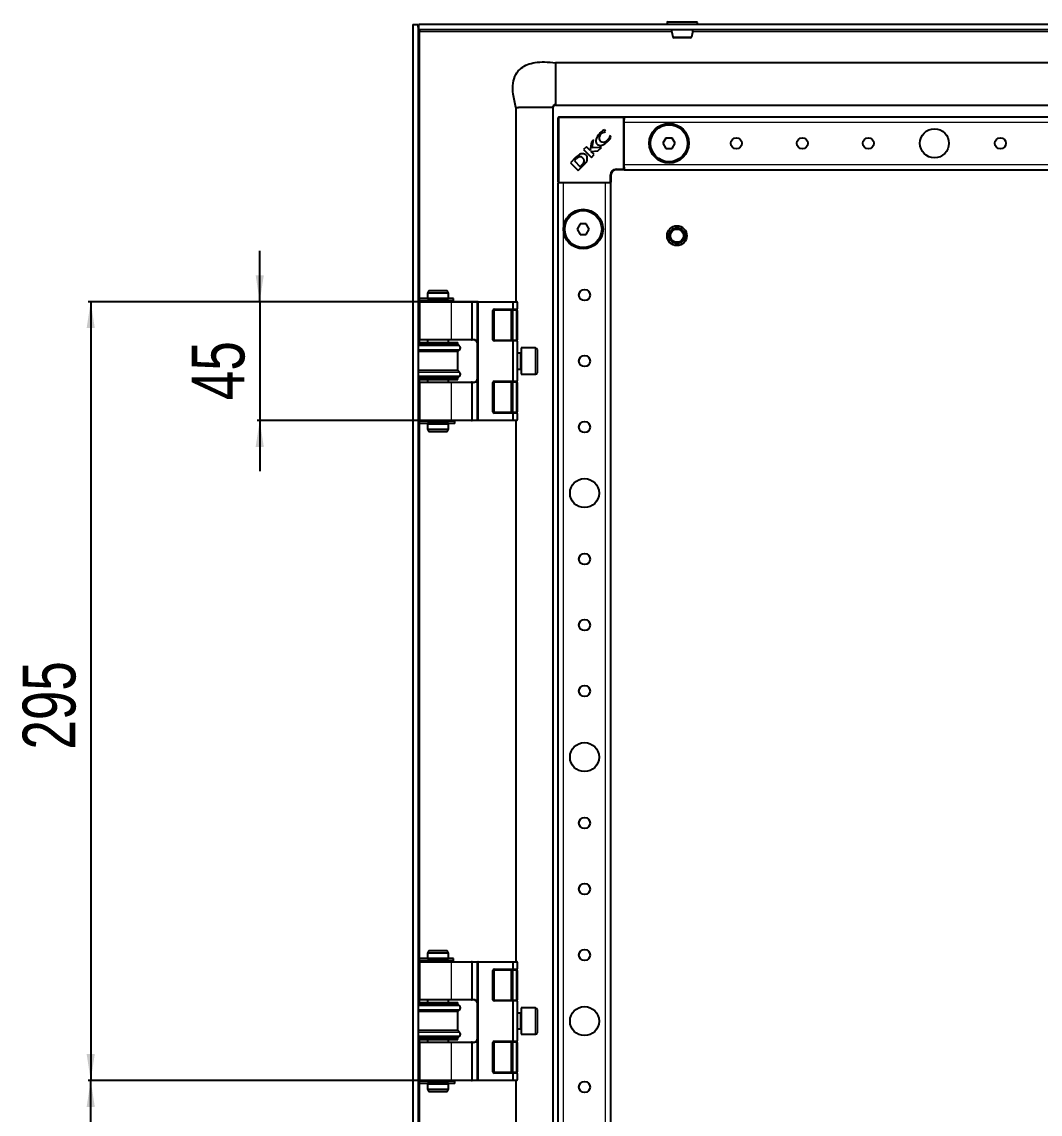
# Model space of a CAD drawing. Header units: millimetres. Extents: x -902 to 2905, y -1229 to 1219.
# Drawn here: x -902.2 to -516.6, y 41.6 to 455.4 of the extents above; entities that cross this region are included whole.
import ezdxf

# ---------------------------------------------------------------- set-up
doc = ezdxf.new("R2010")
doc.units = ezdxf.units.MM
doc.layers.add('FORMAT', color=7, linetype='Continuous')
doc.styles.add('SLDTEXTSTYLE0', font='TXT', dxfattribs={"width": 0.75})
doc.dimstyles.new('SLDDIMSTYLE0', dxfattribs={"dimtxt": 20, "dimasz": 10, "dimexe": 0, "dimexo": 0.0625, "dimgap": 5, "dimtad": 2, "dimdec": 1, "dimrnd": 1e-09, "dimzin": 12, "dimdsep": 46, "dimtxsty": 'SLDTEXTSTYLE0', "dimsah": 1, "dimcen": 0.09, "dimadec": 0, "dimazin": 3, "dimtfac": 1, "dimtofl": 0, "dimtmove": 0, "dimatfit": 3, "dimfxl": 0, "dimfrac": 2, "dimtolj": 1, "dimtzin": 12, "dimarcsym": 0})
doc.dimstyles.new('SLDDIMSTYLE1', dxfattribs={"dimtxt": 20, "dimasz": 10, "dimexe": 0, "dimexo": 0.0625, "dimgap": 5, "dimtad": 2, "dimdec": 1, "dimrnd": 1e-09, "dimzin": 12, "dimdsep": 46, "dimtxsty": 'SLDTEXTSTYLE0', "dimsah": 1, "dimcen": 0.09, "dimadec": 0, "dimazin": 3, "dimtfac": 1, "dimtmove": 0, "dimatfit": 0, "dimfxl": 0, "dimfrac": 2, "dimtolj": 1, "dimtzin": 12, "dimarcsym": 0})

# ---------------------------------------------------------------- blocks, each defined once
blk = doc.blocks.new('_D_6')
at = {"layer": 'FORMAT'}
for p, q in [((-751.47, 349.38), (-877.16, 349.38)), ((-876.16, 349.38), (-876.16, 54.38)), ((-739.86, 54.38), (-877.16, 54.38))]:
    blk.add_line(p, q, dxfattribs=at)
for points in [[(-876.16, 349.38), (-877.7, 339.38), (-874.62, 339.38)], [(-876.16, 54.38), (-874.62, 64.38), (-877.7, 64.38)]]:
    blk.add_solid(points, dxfattribs=at)
at = {"layer": 'FORMAT', "insert": (-901.94, 179.72), "char_height": 20, "attachment_point": 1, "rotation": 90, "style": 'SLDTEXTSTYLE0'}
blk.add_mtext('295', dxfattribs=at)
blk = doc.blocks.new('_D_7')
at = {"layer": 'FORMAT'}
for p, q in [((-729.47, 54.38), (-877.16, 54.38)), ((-876.16, -300.62), (-876.16, 54.38)), ((-729.47, -300.62), (-877.16, -300.62))]:
    blk.add_line(p, q, dxfattribs=at)
for points in [[(-876.16, 54.38), (-877.7, 44.38), (-874.62, 44.38)], [(-876.16, -300.62), (-874.62, -290.62), (-877.7, -290.62)]]:
    blk.add_solid(points, dxfattribs=at)
at = {"layer": 'FORMAT', "insert": (-901.94, -145.28), "char_height": 20, "attachment_point": 1, "rotation": 90, "style": 'SLDTEXTSTYLE0'}
blk.add_mtext('355', dxfattribs=at)
blk = doc.blocks.new('_D_10')
at = {"layer": 'FORMAT'}
for p, q in [((-812.16, 349.38), (-812.16, 368.61)), ((-729.47, 349.38), (-813.16, 349.38)), ((-812.16, 349.38), (-812.16, 304.38)), ((-729.47, 304.38), (-813.16, 304.38)), ((-812.16, 304.38), (-812.16, 285.15))]:
    blk.add_line(p, q, dxfattribs=at)
for points in [[(-812.16, 349.38), (-810.62, 359.38), (-813.7, 359.38)], [(-812.16, 304.38), (-813.7, 294.38), (-810.62, 294.38)]]:
    blk.add_solid(points, dxfattribs=at)
at = {"layer": 'FORMAT', "insert": (-837.94, 312.1), "char_height": 20, "attachment_point": 1, "rotation": 90, "style": 'SLDTEXTSTYLE0'}
blk.add_mtext('45', dxfattribs=at)

msp = doc.modelspace()

# ---------------------------------------------------------------- linework, layer by layer
at = {"color": 7, "linetype": 'Continuous', "lineweight": 25}
for p, q in [((-657.66, 455.38), (-646.66, 455.38)), ((-754.16, 454.38), (-754.16, -700.62)), ((-754.16, 454.38), (-752.16, 454.38)), ((-752.16, 454.38), (-752.16, -700.62)), ((-161.46, 454.38), (-751.86, 454.38)), ((-751.86, 452.38), (-751.86, 454.38)), ((-161.46, 452.38), (-751.86, 452.38)), ((-751.56, 451.78), (-751.76, 452.38)), ((-657.91, 455.13), (-657.91, 454.38)), ((-646.41, 454.38), (-646.41, 455.13)), ((-700.16, 439.88), (-700.16, 424.21)), ((-167.16, 439.88), (-700.16, 439.88)), ((-715.16, 422.88), (-715.16, 349.38)), ((-711.88, 422.88), (-714.18, 422.88)), ((-711.73, 422.88), (-711.88, 422.88)), ((-704.59, 422.88), (-711.73, 422.88)), ((-704.53, 422.88), (-704.59, 422.88)), ((-702.14, 422.88), (-704.53, 422.88)), ((-701.27, 422.88), (-702.14, 422.88)), ((-701.16, 422.88), (-701.16, -669.12)), ((-700.16, 423.88), (-175.28, 423.88)), ((-699.16, 394.68), (-699.16, 419.08)), ((-698.86, 419.38), (-674.46, 419.38)), ((-674.16, 419.08), (-674.16, 419.38)), ((-674.16, 419.38), (-239.16, 419.38)), ((-674.16, 419.08), (-674.16, 418.44)), ((-674.16, 417.38), (-674.16, 418.44)), ((-681.22, 413.84), (-681.55, 414.52)), ((-681.36, 413.7), (-681.22, 413.84)), ((-674.16, 401.38), (-674.16, 417.38)), ((-686.58, 409.92), (-687.07, 406.65)), ((-685.79, 410.71), (-686.58, 409.92)), ((-686.26, 407.62), (-685.79, 410.71)), ((-679.41, 412.27), (-679.52, 412.16)), ((-679.16, 411.76), (-679.41, 412.27)), ((-658.31, 411.38), (-659.47, 409.38)), ((-656, 411.38), (-658.31, 411.38)), ((-654.85, 409.38), (-656, 411.38)), ((-688.46, 408.04), (-689.51, 406.99)), ((-689.51, 406.99), (-686.55, 404.03)), ((-687.07, 406.65), (-688.46, 408.04)), ((-686.73, 406.33), (-684.07, 406.51)), ((-685.49, 405.09), (-686.73, 406.33)), ((-682.79, 407.79), (-686.26, 407.62)), ((-684.07, 406.51), (-682.79, 407.79)), ((-659.47, 409.38), (-658.31, 407.38)), ((-658.31, 407.38), (-656, 407.38)), ((-656, 407.38), (-654.85, 409.38)), ((-692.52, 403.98), (-694.51, 401.99)), ((-694.51, 401.99), (-691.55, 399.03)), ((-692.27, 403.43), (-692.99, 402.69)), ((-692.99, 402.69), (-690.81, 400.51)), ((-686.55, 404.03), (-685.49, 405.09)), ((-674.16, 400.33), (-674.16, 401.38)), ((-691.55, 399.03), (-689.66, 400.92)), ((-690.81, 400.51), (-690.15, 401.19)), ((-689.66, 400.92), (-689.64, 400.94)), ((-679.16, 397.38), (-679.16, 394.68)), ((-674.46, 399.38), (-677.16, 399.38)), ((-674.16, 400.33), (-674.16, 399.68)), ((-674.16, 399.38), (-674.16, 399.68)), ((-674.16, 399.38), (-239.16, 399.38)), ((-699.16, -640.62), (-699.16, 394.38)), ((-698.86, 394.38), (-699.16, 394.38)), ((-698.21, 394.38), (-698.86, 394.38)), ((-697.16, 394.38), (-698.21, 394.38)), ((-681.16, 394.38), (-697.16, 394.38)), ((-680.1, 394.38), (-681.16, 394.38)), ((-679.46, 394.38), (-680.1, 394.38)), ((-679.16, 394.38), (-679.46, 394.38)), ((-679.16, -640.62), (-679.16, 394.38)), ((-690.81, 378.88), (-691.97, 376.88)), ((-691.97, 376.88), (-690.81, 374.88)), ((-688.5, 378.88), (-690.81, 378.88)), ((-687.35, 376.88), (-688.5, 378.88)), ((-688.5, 374.88), (-687.35, 376.88)), ((-690.81, 374.88), (-688.5, 374.88)), ((-748.08, 353.63), (-748.66, 352.63)), ((-748.66, 352.63), (-748.66, 350.63)), ((-745.19, 352.63), (-748.66, 352.63)), ((-748.08, 353.63), (-745.11, 353.63)), ((-740.66, 352.63), (-745.19, 352.63)), ((-745.11, 353.63), (-741.24, 353.63)), ((-740.66, 352.63), (-741.24, 353.63)), ((-740.66, 350.63), (-740.66, 352.63)), ((-751.81, 350.58), (-751.81, 349.68)), ((-738.82, 350.58), (-751.81, 350.58)), ((-738.82, 349.68), (-751.81, 349.68)), ((-751.66, 349.18), (-751.66, 335.08)), ((-751.46, 349.38), (-739.85, 349.38)), ((-748.66, 350.63), (-745.19, 350.63)), ((-748.66, 349.63), (-748.66, 349.38)), ((-748.66, 349.63), (-745.19, 349.63)), ((-748.16, 350.63), (-748.16, 350.58)), ((-748.16, 349.68), (-748.16, 349.63)), ((-745.19, 350.63), (-740.66, 350.63)), ((-745.19, 349.63), (-740.66, 349.63)), ((-741.16, 350.58), (-741.16, 350.63)), ((-741.16, 349.63), (-741.16, 349.68)), ((-740.66, 349.38), (-740.66, 349.63)), ((-739.85, 349.38), (-731.96, 349.38)), ((-738.74, 350.58), (-738.82, 350.58)), ((-738.74, 349.68), (-738.82, 349.68)), ((-738.74, 349.68), (-738.74, 350.58)), ((-738.72, 350.58), (-738.74, 350.58)), ((-738.72, 349.68), (-738.74, 349.68)), ((-738.72, 349.68), (-738.72, 350.58)), ((-731.68, 349.38), (-731.96, 349.38)), ((-731.68, 349.38), (-729.46, 349.38)), ((-729.66, 304.58), (-729.66, 349.18)), ((-729.46, 349.38), (-716.24, 349.38)), ((-716.24, 349.38), (-714.86, 349.38)), ((-716.16, 346.68), (-716.16, 349.18)), ((-714.66, 349.18), (-714.66, 346.68)), ((-723.66, 346.08), (-723.66, 334.98)), ((-716.28, 346.38), (-723.36, 346.38)), ((-716.66, 346.08), (-716.66, 334.98)), ((-714.96, 346.38), (-716.28, 346.38)), ((-714.66, 346.08), (-714.66, 346.68)), ((-714.66, 346.08), (-714.66, 334.98)), ((-752.16, 333.88), (-737.16, 333.88)), ((-737.16, 333.28), (-752.16, 333.28)), ((-739.85, 334.88), (-751.46, 334.88)), ((-748.66, 334.88), (-748.66, 333.88)), ((-740.66, 333.88), (-740.66, 334.88)), ((-731.96, 334.88), (-739.85, 334.88)), ((-737.16, 333.28), (-737.16, 333.88)), ((-736.46, 332.6), (-737.16, 333.28)), ((-737.16, 330.48), (-736.46, 331.17)), ((-731.96, 334.88), (-731.68, 334.88)), ((-731.16, 334.88), (-731.68, 334.88)), ((-723.36, 334.68), (-716.28, 334.68)), ((-716.28, 334.68), (-714.96, 334.68)), ((-716.16, 319.38), (-716.16, 334.38)), ((-714.66, 334.38), (-714.66, 334.98)), ((-714.66, 334.38), (-714.66, 319.38)), ((-707.76, 331.88), (-713.16, 331.88)), ((-713.16, 331.88), (-713.16, 321.88)), ((-707.16, 331.28), (-707.16, 322.48)), ((-737.16, 330.48), (-752.16, 330.48)), ((-737.16, 323.28), (-737.16, 330.48)), ((-713.41, 329.88), (-714.66, 329.88)), ((-737.16, 323.28), (-752.16, 323.28)), ((-736.46, 322.6), (-737.16, 323.28)), ((-714.66, 323.88), (-713.41, 323.88)), ((-737.16, 320.48), (-752.16, 320.48)), ((-752.16, 319.88), (-737.16, 319.88)), ((-751.66, 318.68), (-751.66, 304.58)), ((-751.46, 318.88), (-739.85, 318.88)), ((-748.66, 319.88), (-748.66, 318.88)), ((-740.66, 318.88), (-740.66, 319.88)), ((-739.85, 318.88), (-731.96, 318.88)), ((-737.16, 320.48), (-736.46, 321.17)), ((-737.16, 319.88), (-737.16, 320.48)), ((-731.68, 318.88), (-731.96, 318.88)), ((-731.68, 318.88), (-731.16, 318.88)), ((-723.66, 318.78), (-723.66, 307.68)), ((-716.28, 319.08), (-723.36, 319.08)), ((-716.66, 318.78), (-716.66, 307.68)), ((-714.96, 319.08), (-716.28, 319.08)), ((-714.66, 318.78), (-714.66, 319.38)), ((-714.66, 318.78), (-714.66, 307.68)), ((-713.16, 321.88), (-707.76, 321.88)), ((-723.36, 307.38), (-716.28, 307.38)), ((-716.28, 307.38), (-714.96, 307.38)), ((-716.16, 304.58), (-716.16, 307.08)), ((-714.66, 307.08), (-714.66, 307.68)), ((-714.66, 307.08), (-714.66, 304.58)), ((-751.81, 304.08), (-751.81, 303.18)), ((-738.34, 304.08), (-751.81, 304.08)), ((-738.34, 303.18), (-751.81, 303.18)), ((-739.85, 304.38), (-751.46, 304.38)), ((-748.66, 304.38), (-748.66, 304.13)), ((-748.66, 304.13), (-745.19, 304.13)), ((-748.66, 303.13), (-748.66, 301.13)), ((-748.66, 303.13), (-745.19, 303.13)), ((-748.16, 304.13), (-748.16, 304.08)), ((-748.16, 303.18), (-748.16, 303.13)), ((-745.19, 304.13), (-740.66, 304.13)), ((-745.19, 303.13), (-740.66, 303.13)), ((-741.16, 304.08), (-741.16, 304.13)), ((-741.16, 303.13), (-741.16, 303.18)), ((-740.66, 304.13), (-740.66, 304.38)), ((-740.66, 301.13), (-740.66, 303.13)), ((-731.96, 304.38), (-739.85, 304.38)), ((-738.29, 304.08), (-738.34, 304.08)), ((-738.29, 303.18), (-738.34, 303.18)), ((-738.29, 303.18), (-738.29, 304.08)), ((-731.96, 304.38), (-731.68, 304.38)), ((-729.46, 304.38), (-731.68, 304.38)), ((-716.24, 304.38), (-729.46, 304.38)), ((-714.86, 304.38), (-716.24, 304.38)), ((-715.16, 304.38), (-715.16, 99.38)), ((-748.66, 301.13), (-748.08, 300.13)), ((-748.66, 301.13), (-740.66, 301.13)), ((-741.24, 300.13), (-748.08, 300.13)), ((-741.24, 300.13), (-740.66, 301.13)), ((-748.08, 103.63), (-748.66, 102.63)), ((-748.08, 103.63), (-745.11, 103.63)), ((-745.11, 103.63), (-741.24, 103.63)), ((-740.66, 102.63), (-741.24, 103.63)), ((-751.81, 100.58), (-751.81, 99.68)), ((-738.82, 100.58), (-751.81, 100.58)), ((-738.82, 99.68), (-751.81, 99.68)), ((-751.46, 99.38), (-739.85, 99.38)), ((-748.66, 102.63), (-748.66, 100.63)), ((-745.19, 102.63), (-748.66, 102.63)), ((-748.66, 100.63), (-745.19, 100.63)), ((-748.66, 99.63), (-748.66, 99.38)), ((-748.66, 99.63), (-745.19, 99.63)), ((-748.16, 100.63), (-748.16, 100.58)), ((-748.16, 99.68), (-748.16, 99.63)), ((-740.66, 102.63), (-745.19, 102.63)), ((-745.19, 100.63), (-740.66, 100.63)), ((-745.19, 99.63), (-740.66, 99.63)), ((-741.16, 100.58), (-741.16, 100.63)), ((-741.16, 99.63), (-741.16, 99.68)), ((-740.66, 100.63), (-740.66, 102.63)), ((-740.66, 99.38), (-740.66, 99.63)), ((-739.85, 99.38), (-731.96, 99.38)), ((-738.74, 100.58), (-738.82, 100.58)), ((-738.74, 99.68), (-738.82, 99.68)), ((-738.74, 99.68), (-738.74, 100.58)), ((-738.72, 100.58), (-738.74, 100.58)), ((-738.72, 99.68), (-738.74, 99.68)), ((-738.72, 99.68), (-738.72, 100.58)), ((-731.68, 99.38), (-731.96, 99.38)), ((-731.68, 99.38), (-729.46, 99.38)), ((-729.46, 99.38), (-716.24, 99.38)), ((-716.24, 99.38), (-714.86, 99.38)), ((-751.66, 99.18), (-751.66, 85.08)), ((-729.66, 54.58), (-729.66, 99.18)), ((-723.66, 96.08), (-723.66, 84.98)), ((-716.28, 96.38), (-723.36, 96.38)), ((-716.66, 96.08), (-716.66, 84.98)), ((-714.96, 96.38), (-716.28, 96.38)), ((-716.16, 96.68), (-716.16, 99.18)), ((-714.66, 99.18), (-714.66, 96.68)), ((-714.66, 96.08), (-714.66, 96.68)), ((-714.66, 96.08), (-714.66, 84.98)), ((-752.16, 83.88), (-737.16, 83.88)), ((-737.16, 83.28), (-752.16, 83.28)), ((-739.85, 84.88), (-751.46, 84.88)), ((-748.66, 84.88), (-748.66, 83.88)), ((-740.66, 83.88), (-740.66, 84.88)), ((-731.96, 84.88), (-739.85, 84.88)), ((-737.16, 83.28), (-737.16, 83.88)), ((-736.46, 82.6), (-737.16, 83.28)), ((-731.96, 84.88), (-731.68, 84.88)), ((-731.16, 84.88), (-731.68, 84.88)), ((-723.36, 84.68), (-716.28, 84.68)), ((-716.28, 84.68), (-714.96, 84.68)), ((-716.16, 69.38), (-716.16, 84.38)), ((-714.66, 84.38), (-714.66, 84.98)), ((-714.66, 84.38), (-714.66, 69.38)), ((-737.16, 80.48), (-752.16, 80.48)), ((-737.16, 80.48), (-736.46, 81.17)), ((-737.16, 73.28), (-737.16, 80.48)), ((-713.41, 79.88), (-714.66, 79.88)), ((-707.76, 81.88), (-713.16, 81.88)), ((-713.16, 81.88), (-713.16, 71.88)), ((-707.16, 81.28), (-707.16, 72.48)), ((-737.16, 73.28), (-752.16, 73.28)), ((-737.16, 70.48), (-752.16, 70.48)), ((-736.46, 72.6), (-737.16, 73.28)), ((-737.16, 70.48), (-736.46, 71.17)), ((-737.16, 69.88), (-737.16, 70.48)), ((-714.66, 73.88), (-713.41, 73.88)), ((-713.16, 71.88), (-707.76, 71.88)), ((-752.16, 69.88), (-737.16, 69.88)), ((-751.66, 68.68), (-751.66, 54.58)), ((-751.46, 68.88), (-739.85, 68.88)), ((-748.66, 69.88), (-748.66, 68.88)), ((-740.66, 68.88), (-740.66, 69.88)), ((-739.85, 68.88), (-731.96, 68.88)), ((-731.68, 68.88), (-731.96, 68.88)), ((-731.68, 68.88), (-731.16, 68.88)), ((-723.66, 68.78), (-723.66, 57.68)), ((-716.28, 69.08), (-723.36, 69.08)), ((-716.66, 68.78), (-716.66, 57.68)), ((-714.96, 69.08), (-716.28, 69.08)), ((-714.66, 68.78), (-714.66, 69.38)), ((-714.66, 68.78), (-714.66, 57.68)), ((-751.81, 54.08), (-751.81, 53.18)), ((-738.34, 54.08), (-751.81, 54.08)), ((-739.85, 54.38), (-751.46, 54.38)), ((-748.66, 54.38), (-748.66, 54.13)), ((-748.66, 54.13), (-745.19, 54.13)), ((-748.16, 54.13), (-748.16, 54.08)), ((-745.19, 54.13), (-740.66, 54.13)), ((-741.16, 54.08), (-741.16, 54.13)), ((-740.66, 54.13), (-740.66, 54.38)), ((-731.96, 54.38), (-739.85, 54.38)), ((-738.29, 54.08), (-738.34, 54.08)), ((-738.29, 53.18), (-738.29, 54.08)), ((-731.96, 54.38), (-731.68, 54.38)), ((-729.46, 54.38), (-731.68, 54.38)), ((-716.24, 54.38), (-729.46, 54.38)), ((-723.36, 57.38), (-716.28, 57.38)), ((-716.28, 57.38), (-714.96, 57.38)), ((-714.86, 54.38), (-716.24, 54.38)), ((-716.16, 54.58), (-716.16, 57.08)), ((-715.16, 54.38), (-715.16, -300.62)), ((-714.66, 57.08), (-714.66, 57.68)), ((-714.66, 57.08), (-714.66, 54.58)), ((-738.34, 53.18), (-751.81, 53.18)), ((-748.66, 53.13), (-748.66, 51.13)), ((-748.66, 53.13), (-745.19, 53.13)), ((-748.66, 51.13), (-748.08, 50.13)), ((-748.66, 51.13), (-740.66, 51.13)), ((-748.16, 53.18), (-748.16, 53.13)), ((-741.24, 50.13), (-748.08, 50.13)), ((-745.19, 53.13), (-740.66, 53.13)), ((-741.24, 50.13), (-740.66, 51.13)), ((-741.16, 53.13), (-741.16, 53.18)), ((-740.66, 51.13), (-740.66, 53.13)), ((-738.29, 53.18), (-738.34, 53.18))]:
    msp.add_line(p, q, dxfattribs=at)
at = {"color": 8, "linetype": 'Continuous', "lineweight": 18}
for p, q in [((-751.56, 350.58), (-751.56, 451.78)), ((-751.56, 451.78), (-656.13, 451.78)), ((-646.41, 455.13), (-657.91, 455.13)), ((-648.19, 451.78), (-265.13, 451.78)), ((-698.86, 419.08), (-699.16, 419.08)), ((-698.86, 419.08), (-698.86, 419.38)), ((-698.86, 419.08), (-698.86, 394.68)), ((-674.46, 419.08), (-698.86, 419.08)), ((-674.46, 419.38), (-674.46, 419.08)), ((-674.46, 399.68), (-674.46, 419.08)), ((-674.16, 419.08), (-674.46, 419.08)), ((-674.16, 417.38), (-239.16, 417.38)), ((-674.16, 401.38), (-239.16, 401.38)), ((-679.46, 394.68), (-679.46, 397.38)), ((-679.16, 397.38), (-679.46, 397.38)), ((-677.16, 399.68), (-674.46, 399.68)), ((-677.16, 399.38), (-677.16, 399.68)), ((-674.16, 399.68), (-674.46, 399.68)), ((-674.46, 399.68), (-674.46, 399.38)), ((-698.86, 394.68), (-699.16, 394.68)), ((-698.86, 394.68), (-679.46, 394.68)), ((-698.86, 394.68), (-698.86, 394.38)), ((-697.16, -640.62), (-697.16, 394.38)), ((-681.16, -640.62), (-681.16, 394.38)), ((-679.46, 394.68), (-679.46, 394.38)), ((-679.16, 394.68), (-679.46, 394.68)), ((-739.71, 349.18), (-751.66, 349.18)), ((-751.56, 349.36), (-751.56, 349.68)), ((-739.71, 349.18), (-739.71, 335.08)), ((-731.82, 349.18), (-739.71, 349.18)), ((-738.82, 349.68), (-738.82, 350.58)), ((-731.82, 335.08), (-731.82, 349.18)), ((-731.68, 349.18), (-731.82, 349.18)), ((-731.68, 349.18), (-731.68, 349.38)), ((-731.68, 349.18), (-731.68, 335.08)), ((-729.66, 349.18), (-731.68, 349.18)), ((-729.66, 349.18), (-729.46, 349.18)), ((-729.46, 349.38), (-729.46, 349.18)), ((-729.46, 349.18), (-729.46, 304.58)), ((-716.16, 349.18), (-729.46, 349.18)), ((-714.66, 349.18), (-716.16, 349.18)), ((-723.96, 334.98), (-723.96, 346.08)), ((-723.96, 346.08), (-723.66, 346.08)), ((-723.66, 346.08), (-723.36, 346.08)), ((-723.36, 346.68), (-716.16, 346.68)), ((-723.36, 346.68), (-723.36, 346.38)), ((-723.36, 346.38), (-723.36, 346.08)), ((-716.96, 346.08), (-723.36, 346.08)), ((-723.36, 346.08), (-723.36, 334.98)), ((-716.96, 346.38), (-716.96, 346.08)), ((-716.96, 346.08), (-716.66, 346.08)), ((-716.96, 334.98), (-716.96, 346.08)), ((-716.66, 346.08), (-716.36, 346.08)), ((-716.36, 346.38), (-716.36, 346.08)), ((-714.96, 346.08), (-716.36, 346.08)), ((-716.36, 346.08), (-716.36, 334.98)), ((-716.16, 346.68), (-714.66, 346.68)), ((-714.96, 346.38), (-714.96, 346.08)), ((-714.66, 346.08), (-714.96, 346.08)), ((-714.96, 334.98), (-714.96, 346.08)), ((-736.46, 332.6), (-752.16, 332.6)), ((-736.46, 331.17), (-752.16, 331.17)), ((-751.66, 335.08), (-739.71, 335.08)), ((-751.56, 333.88), (-751.56, 334.91)), ((-739.71, 335.08), (-731.82, 335.08)), ((-731.68, 335.08), (-731.82, 335.08)), ((-731.68, 334.88), (-731.68, 335.08)), ((-731.68, 335.08), (-731.16, 335.08)), ((-731.16, 334.88), (-731.16, 335.08)), ((-723.66, 334.98), (-723.96, 334.98)), ((-723.36, 334.98), (-723.66, 334.98)), ((-723.36, 334.98), (-716.96, 334.98)), ((-723.36, 334.98), (-723.36, 334.68)), ((-723.36, 334.68), (-723.36, 334.38)), ((-716.16, 334.38), (-723.36, 334.38)), ((-716.96, 334.98), (-716.96, 334.68)), ((-716.66, 334.98), (-716.96, 334.98)), ((-716.36, 334.98), (-716.66, 334.98)), ((-716.36, 334.98), (-714.96, 334.98)), ((-716.36, 334.98), (-716.36, 334.68)), ((-714.66, 334.38), (-716.16, 334.38)), ((-714.96, 334.98), (-714.96, 334.68)), ((-714.96, 334.98), (-714.66, 334.98)), ((-707.76, 321.88), (-707.76, 331.88)), ((-713.41, 326.88), (-713.41, 329.88)), ((-713.41, 323.88), (-713.41, 326.88)), ((-736.46, 322.6), (-752.16, 322.6)), ((-736.46, 321.17), (-752.16, 321.17)), ((-739.71, 318.68), (-751.66, 318.68)), ((-751.56, 318.86), (-751.56, 319.88)), ((-739.71, 318.68), (-739.71, 304.58)), ((-731.82, 318.68), (-739.71, 318.68)), ((-731.82, 304.58), (-731.82, 318.68)), ((-731.82, 318.68), (-731.68, 318.68)), ((-731.68, 318.68), (-731.68, 318.88)), ((-731.68, 318.68), (-731.68, 304.58)), ((-731.16, 318.68), (-731.68, 318.68)), ((-731.16, 318.68), (-731.16, 318.88)), ((-723.96, 307.68), (-723.96, 318.78)), ((-723.96, 318.78), (-723.66, 318.78)), ((-723.66, 318.78), (-723.36, 318.78)), ((-723.36, 319.38), (-716.16, 319.38)), ((-723.36, 319.08), (-723.36, 319.38)), ((-723.36, 319.08), (-723.36, 318.78)), ((-716.96, 318.78), (-723.36, 318.78)), ((-723.36, 318.78), (-723.36, 307.68)), ((-716.96, 319.08), (-716.96, 318.78)), ((-716.96, 318.78), (-716.66, 318.78)), ((-716.96, 307.68), (-716.96, 318.78)), ((-716.66, 318.78), (-716.36, 318.78)), ((-716.36, 318.78), (-716.36, 319.08)), ((-714.96, 318.78), (-716.36, 318.78)), ((-716.36, 318.78), (-716.36, 307.68)), ((-716.16, 319.38), (-714.66, 319.38)), ((-714.96, 318.78), (-714.96, 319.08)), ((-714.96, 318.78), (-714.66, 318.78)), ((-714.96, 307.68), (-714.96, 318.78)), ((-723.96, 307.68), (-723.66, 307.68)), ((-723.66, 307.68), (-723.36, 307.68)), ((-723.36, 307.68), (-716.96, 307.68)), ((-723.36, 307.68), (-723.36, 307.38)), ((-723.36, 307.08), (-723.36, 307.38)), ((-716.16, 307.08), (-723.36, 307.08)), ((-716.96, 307.68), (-716.96, 307.38)), ((-716.96, 307.68), (-716.66, 307.68)), ((-716.66, 307.68), (-716.36, 307.68)), ((-716.36, 307.38), (-716.36, 307.68)), ((-716.36, 307.68), (-714.96, 307.68)), ((-714.66, 307.08), (-716.16, 307.08)), ((-714.96, 307.38), (-714.96, 307.68)), ((-714.96, 307.68), (-714.66, 307.68)), ((-751.66, 304.58), (-739.71, 304.58)), ((-751.56, 304.08), (-751.56, 304.41)), ((-751.56, 100.58), (-751.56, 303.18)), ((-739.71, 304.58), (-731.82, 304.58)), ((-738.34, 303.18), (-738.34, 304.08)), ((-731.82, 304.58), (-731.68, 304.58)), ((-731.68, 304.38), (-731.68, 304.58)), ((-731.68, 304.58), (-729.66, 304.58)), ((-729.46, 304.58), (-729.66, 304.58)), ((-729.46, 304.58), (-716.16, 304.58)), ((-729.46, 304.58), (-729.46, 304.38)), ((-716.16, 304.58), (-714.66, 304.58)), ((-751.56, 99.36), (-751.56, 99.68)), ((-738.82, 99.68), (-738.82, 100.58)), ((-731.68, 99.18), (-731.68, 99.38)), ((-729.46, 99.38), (-729.46, 99.18)), ((-739.71, 99.18), (-751.66, 99.18)), ((-739.71, 99.18), (-739.71, 85.08)), ((-731.82, 99.18), (-739.71, 99.18)), ((-731.82, 85.08), (-731.82, 99.18)), ((-731.68, 99.18), (-731.82, 99.18)), ((-731.68, 99.18), (-731.68, 85.08)), ((-729.66, 99.18), (-731.68, 99.18)), ((-729.66, 99.18), (-729.46, 99.18)), ((-729.46, 99.18), (-729.46, 54.58)), ((-716.16, 99.18), (-729.46, 99.18)), ((-723.96, 84.98), (-723.96, 96.08)), ((-723.96, 96.08), (-723.66, 96.08)), ((-723.66, 96.08), (-723.36, 96.08)), ((-723.36, 96.68), (-716.16, 96.68)), ((-723.36, 96.68), (-723.36, 96.38)), ((-723.36, 96.38), (-723.36, 96.08)), ((-723.36, 96.08), (-723.36, 84.98)), ((-716.96, 96.08), (-723.36, 96.08)), ((-716.96, 96.38), (-716.96, 96.08)), ((-716.96, 96.08), (-716.66, 96.08)), ((-716.96, 84.98), (-716.96, 96.08)), ((-716.66, 96.08), (-716.36, 96.08)), ((-716.36, 96.38), (-716.36, 96.08)), ((-714.96, 96.08), (-716.36, 96.08)), ((-716.36, 96.08), (-716.36, 84.98)), ((-714.66, 99.18), (-716.16, 99.18)), ((-716.16, 96.68), (-714.66, 96.68)), ((-714.96, 96.38), (-714.96, 96.08)), ((-714.66, 96.08), (-714.96, 96.08)), ((-714.96, 84.98), (-714.96, 96.08)), ((-751.66, 85.08), (-739.71, 85.08)), ((-751.56, 83.88), (-751.56, 84.91)), ((-739.71, 85.08), (-731.82, 85.08)), ((-731.68, 85.08), (-731.82, 85.08)), ((-731.68, 84.88), (-731.68, 85.08)), ((-731.68, 85.08), (-731.16, 85.08)), ((-731.16, 84.88), (-731.16, 85.08)), ((-723.66, 84.98), (-723.96, 84.98)), ((-723.36, 84.98), (-723.66, 84.98)), ((-723.36, 84.98), (-716.96, 84.98)), ((-723.36, 84.98), (-723.36, 84.68)), ((-723.36, 84.68), (-723.36, 84.38)), ((-716.16, 84.38), (-723.36, 84.38)), ((-716.96, 84.98), (-716.96, 84.68)), ((-716.66, 84.98), (-716.96, 84.98)), ((-716.36, 84.98), (-716.66, 84.98)), ((-716.36, 84.98), (-714.96, 84.98)), ((-716.36, 84.98), (-716.36, 84.68)), ((-714.66, 84.38), (-716.16, 84.38)), ((-714.96, 84.98), (-714.96, 84.68)), ((-714.96, 84.98), (-714.66, 84.98)), ((-736.46, 82.6), (-752.16, 82.6)), ((-736.46, 81.17), (-752.16, 81.17)), ((-713.41, 76.88), (-713.41, 79.88)), ((-707.76, 71.88), (-707.76, 81.88)), ((-713.41, 73.88), (-713.41, 76.88)), ((-736.46, 72.6), (-752.16, 72.6)), ((-736.46, 71.17), (-752.16, 71.17)), ((-739.71, 68.68), (-751.66, 68.68)), ((-751.56, 68.86), (-751.56, 69.88)), ((-739.71, 68.68), (-739.71, 54.58)), ((-731.82, 68.68), (-739.71, 68.68)), ((-731.82, 54.58), (-731.82, 68.68)), ((-731.82, 68.68), (-731.68, 68.68)), ((-731.68, 68.68), (-731.68, 68.88)), ((-731.68, 68.68), (-731.68, 54.58)), ((-731.16, 68.68), (-731.68, 68.68)), ((-731.16, 68.68), (-731.16, 68.88)), ((-723.96, 57.68), (-723.96, 68.78)), ((-723.96, 68.78), (-723.66, 68.78)), ((-723.66, 68.78), (-723.36, 68.78)), ((-723.36, 69.38), (-716.16, 69.38)), ((-723.36, 69.08), (-723.36, 69.38)), ((-723.36, 69.08), (-723.36, 68.78)), ((-716.96, 68.78), (-723.36, 68.78)), ((-723.36, 68.78), (-723.36, 57.68)), ((-716.96, 69.08), (-716.96, 68.78)), ((-716.96, 68.78), (-716.66, 68.78)), ((-716.96, 57.68), (-716.96, 68.78)), ((-716.66, 68.78), (-716.36, 68.78)), ((-716.36, 68.78), (-716.36, 69.08)), ((-714.96, 68.78), (-716.36, 68.78)), ((-716.36, 68.78), (-716.36, 57.68)), ((-716.16, 69.38), (-714.66, 69.38)), ((-714.96, 68.78), (-714.96, 69.08)), ((-714.96, 68.78), (-714.66, 68.78)), ((-714.96, 57.68), (-714.96, 68.78)), ((-751.66, 54.58), (-739.71, 54.58)), ((-751.56, 54.08), (-751.56, 54.41)), ((-739.71, 54.58), (-731.82, 54.58)), ((-738.34, 53.18), (-738.34, 54.08)), ((-731.82, 54.58), (-731.68, 54.58)), ((-731.68, 54.38), (-731.68, 54.58)), ((-731.68, 54.58), (-729.66, 54.58)), ((-729.46, 54.58), (-729.66, 54.58)), ((-729.46, 54.58), (-716.16, 54.58)), ((-729.46, 54.58), (-729.46, 54.38)), ((-723.96, 57.68), (-723.66, 57.68)), ((-723.66, 57.68), (-723.36, 57.68)), ((-723.36, 57.68), (-716.96, 57.68)), ((-723.36, 57.68), (-723.36, 57.38)), ((-723.36, 57.08), (-723.36, 57.38)), ((-716.16, 57.08), (-723.36, 57.08)), ((-716.96, 57.68), (-716.96, 57.38)), ((-716.96, 57.68), (-716.66, 57.68)), ((-716.66, 57.68), (-716.36, 57.68)), ((-716.36, 57.38), (-716.36, 57.68)), ((-716.36, 57.68), (-714.96, 57.68)), ((-714.66, 57.08), (-716.16, 57.08)), ((-716.16, 54.58), (-714.66, 54.58)), ((-714.96, 57.38), (-714.96, 57.68)), ((-714.96, 57.68), (-714.66, 57.68)), ((-751.56, -299.42), (-751.56, 53.18))]:
    msp.add_line(p, q, dxfattribs=at)
at = {"color": 7, "linetype": 'Continuous', "lineweight": 25}
for centre, radius in [((-657.16, 409.38), 7.5), ((-657.16, 409.38), 7), ((-556.66, 409.38), 5.5), ((-631.66, 409.38), 2.1), ((-606.66, 409.38), 2.1), ((-581.66, 409.38), 2.1), ((-531.66, 409.38), 2.1), ((-689.66, 376.88), 7.5), ((-689.66, 376.88), 7), ((-654.16, 374.38), 3.75), ((-654.16, 374.38), 3), ((-654.16, 374.38), 2.5), ((-689.16, 351.88), 2.1), ((-689.16, 326.88), 2.1), ((-689.16, 301.88), 2.1), ((-689.16, 276.88), 5.5), ((-689.16, 251.88), 2.1), ((-689.16, 226.88), 2.1), ((-689.16, 201.88), 2.1), ((-689.16, 176.88), 5.5), ((-689.16, 151.88), 2.1), ((-689.16, 126.88), 2.1), ((-689.16, 101.88), 2.1), ((-689.16, 76.88), 5.5), ((-689.16, 51.88), 2.1)]:
    msp.add_circle(centre, radius, dxfattribs=at)
for centre, radius, start, end in [((-657.66, 455.13), 0.25, 90, 180), ((-646.66, 455.13), 0.25, 0, 90), ((-655.27, 449.88), 0.5, 195.316, 270.0228), ((-649.05, 449.88), 0.5, 269.9982, 345.4001), ((-698.86, 419.08), 0.3, 90, 180), ((-674.46, 419.08), 0.3, 0, 90), ((-681.65, 411.39), 1.97, 128.454, 215.887), ((-682.08, 411.79), 1.94, 233.3097, 322.3464), ((-688.86, 400.77), 4.87, 110.3445, 138.7777), ((-688.08, 398.96), 6.12, 126.9888, 133.0744), ((-677.16, 397.38), 2, 90, 180), ((-674.46, 399.68), 0.3, 270, 0), ((-698.86, 394.68), 0.3, 180, 270), ((-679.46, 394.68), 0.3, 270, 0), ((-751.46, 349.18), 0.2, 90, 180), ((-729.46, 349.18), 0.2, 90, 180), ((-714.86, 349.18), 0.2, 0, 90), ((-723.36, 346.08), 0.3, 90, 180), ((-716.36, 346.08), 0.3, 90, 180), ((-714.96, 346.68), 0.3, 270, 0), ((-751.46, 335.08), 0.2, 180, 270), ((-737.16, 331.88), 1, 314.427, 45.573), ((-731.16, 333.38), 1.5, 0, 90), ((-723.36, 334.98), 0.3, 180, 270), ((-716.36, 334.98), 0.3, 180, 270), ((-714.96, 334.38), 0.3, 0, 90), ((-707.76, 331.28), 0.6, 360, 90), ((-713.41, 330.13), 0.25, 270, 0), ((-713.41, 323.63), 0.25, 0, 90), ((-751.46, 318.68), 0.2, 90, 180), ((-737.16, 321.88), 1, 314.427, 45.573), ((-731.16, 320.38), 1.5, 270, 0), ((-723.36, 318.78), 0.3, 90, 180), ((-716.36, 318.78), 0.3, 90, 180), ((-714.96, 319.38), 0.3, 270, 0), ((-707.76, 322.48), 0.6, 270, 0), ((-723.36, 307.68), 0.3, 180, 270), ((-716.36, 307.68), 0.3, 180, 270), ((-714.96, 307.08), 0.3, 0, 90), ((-751.46, 304.58), 0.2, 180, 270), ((-729.46, 304.58), 0.2, 180, 270), ((-714.86, 304.58), 0.2, 270, 0), ((-751.46, 99.18), 0.2, 90, 180), ((-729.46, 99.18), 0.2, 90, 180), ((-714.86, 99.18), 0.2, 0, 90), ((-723.36, 96.08), 0.3, 90, 180), ((-716.36, 96.08), 0.3, 90, 180), ((-714.96, 96.68), 0.3, 270, 0), ((-751.46, 85.08), 0.2, 180, 270), ((-731.16, 83.38), 1.5, 0, 90), ((-723.36, 84.98), 0.3, 180, 270), ((-716.36, 84.98), 0.3, 180, 270), ((-714.96, 84.38), 0.3, 0, 90), ((-737.16, 81.88), 1, 314.427, 45.573), ((-713.41, 80.13), 0.25, 270, 360), ((-707.76, 81.28), 0.6, 360, 90), ((-737.16, 71.88), 1, 314.427, 45.573), ((-731.16, 70.38), 1.5, 270, 0), ((-713.41, 73.63), 0.25, 0, 90), ((-707.76, 72.48), 0.6, 270, 0), ((-751.46, 68.68), 0.2, 90, 180), ((-723.36, 68.78), 0.3, 90, 180), ((-716.36, 68.78), 0.3, 90, 180), ((-714.96, 69.38), 0.3, 270, 0), ((-751.46, 54.58), 0.2, 180, 270), ((-729.46, 54.58), 0.2, 180, 270), ((-723.36, 57.68), 0.3, 180, 270), ((-716.36, 57.68), 0.3, 180, 270), ((-714.96, 57.08), 0.3, 0, 90), ((-714.86, 54.58), 0.2, 270, 0)]:
    msp.add_arc(centre, radius, start, end, dxfattribs=at)
at = {"color": 8, "linetype": 'Continuous', "lineweight": 18}
for centre, radius, start, end in [((-677.16, 397.38), 2.3, 90, 180), ((-739.89, 349.21), 0.179, 351.9505, 78.5782), ((-731.99, 349.21), 0.179, 351.9505, 78.5782), ((-723.36, 346.08), 0.6, 90, 180), ((-739.89, 335.06), 0.179, 281.4218, 8.0495), ((-731.99, 335.06), 0.179, 281.4218, 8.0495), ((-731.16, 333.38), 1.7, 28.0725, 90), ((-723.36, 334.98), 0.6, 180, 270), ((-739.89, 318.71), 0.179, 351.9505, 78.5782), ((-731.99, 318.71), 0.179, 351.9505, 78.5782), ((-731.16, 320.38), 1.7, 270, 331.9275), ((-723.36, 318.78), 0.6, 90, 180), ((-723.36, 307.68), 0.6, 180, 270), ((-739.89, 304.56), 0.179, 281.4218, 8.0495), ((-731.99, 304.56), 0.179, 281.4218, 8.0495), ((-739.89, 99.21), 0.179, 351.9505, 78.5782), ((-731.99, 99.21), 0.179, 351.9505, 78.5782), ((-723.36, 96.08), 0.6, 90, 180), ((-739.89, 85.06), 0.179, 281.4218, 8.0495), ((-731.99, 85.06), 0.179, 281.4218, 8.0495), ((-731.16, 83.38), 1.7, 28.0725, 90), ((-723.36, 84.98), 0.6, 180, 270), ((-739.89, 68.71), 0.179, 351.9505, 78.5782), ((-731.99, 68.71), 0.179, 351.9505, 78.5782), ((-731.16, 70.38), 1.7, 270, 331.9275), ((-723.36, 68.78), 0.6, 90, 180), ((-739.89, 54.56), 0.179, 281.4218, 8.0495), ((-731.99, 54.56), 0.179, 281.4218, 8.0495), ((-723.36, 57.68), 0.6, 180, 270)]:
    msp.add_arc(centre, radius, start, end, dxfattribs=at)
at = {"color": 7, "linetype": 'Continuous', "lineweight": 25}
for centre, major_axis, start_param, end_param in [((-716.24, 349.18), (0, 0.2), 4.712389, 6.283185), ((-716.28, 346.68), (0, 0.3), 3.141593, 4.712389), ((-716.28, 334.38), (0, 0.3), 4.712389, 6.283185), ((-716.28, 319.38), (0, 0.3), 3.141593, 4.712389), ((-716.28, 307.08), (0, 0.3), 4.712389, 6.283185), ((-716.24, 304.58), (0, 0.2), 3.141593, 4.712389), ((-716.24, 99.18), (0, 0.2), 4.712389, 6.283185), ((-716.28, 96.68), (0, 0.3), 3.141593, 4.712389), ((-716.28, 84.38), (0, 0.3), 4.712389, 6.283185), ((-716.28, 69.38), (0, 0.3), 3.141593, 4.712389), ((-716.28, 57.08), (0, 0.3), 4.712389, 6.283185), ((-716.24, 54.58), (0, 0.2), 3.141593, 4.712389)]:
    msp.add_ellipse(centre, major_axis=major_axis, ratio=0.414214, start_param=start_param, end_param=end_param, dxfattribs=at)
for points, knots in [([(-751.86, 452.68), (-751.89, 452.76), (-752, 453.08), (-752.12, 453.65), (-752.15, 454.14), (-752.16, 454.38)], [0, 0, 0, 0, 0.141742, 0.566203, 1, 1, 1, 1]), ([(-656.18, 452.38), (-656.18, 452.25), (-656.16, 451.34), (-655.94, 450.47), (-655.75, 449.73)], [0, 0, 0, 0, 0.14185, 1, 1, 1, 1]), ([(-648.57, 449.73), (-648.38, 450.47), (-648.16, 451.34), (-648.14, 452.25), (-648.14, 452.38)], [0, 0, 0, 0, 0.8581496, 1, 1, 1, 1]), ([(-653.86, 449.38), (-654.05, 449.38), (-654.52, 449.38), (-655.07, 449.38), (-655.19, 449.38), (-655.26, 449.38)], [0, 0, 0, 0, 0.256553, 0.627981, 1, 1, 1, 1]), ([(-649.05, 449.38), (-649.09, 449.38), (-649.17, 449.38), (-649.73, 449.38), (-650.53, 449.38), (-651.53, 449.38), (-652.59, 449.38), (-653.38, 449.38), (-653.77, 449.38), (-653.86, 449.38)], [0, 0, 0, 0, 0.1585142, 0.3172777, 0.4758628, 0.6342467, 0.7924771, 0.950708, 1, 1, 1, 1]), ([(-715.16, 422.88), (-715.56, 424.56), (-716.3, 427.6), (-716.39, 431.91), (-715.42, 435.47), (-713.37, 437.92), (-710.73, 439.34), (-707.71, 440.08), (-704.11, 440.29), (-701.54, 440.02), (-700.16, 439.88)], [0, 0, 0, 0, 0.1760674, 0.3182248, 0.4355964, 0.5434819, 0.6338893, 0.7371517, 0.8581828, 1, 1, 1, 1]), ([(-701.19, 422.88), (-701.18, 423.02), (-701.15, 423.26), (-701.02, 423.46), (-700.9, 423.55), (-700.85, 423.66), (-700.83, 423.73), (-700.81, 423.78), (-700.8, 423.82), (-700.78, 423.86), (-700.75, 423.9), (-700.69, 423.95), (-700.57, 424.02), (-700.38, 424.05), (-700.24, 424.05), (-700.16, 424.04)], [0, 0, 0, 0, 0.233411, 0.418546, 0.549351, 0.595026, 0.631329, 0.647111, 0.661994, 0.676639, 0.691742, 0.725563, 0.766794, 0.872627, 1, 1, 1, 1]), ([(-700.16, 423.88), (-700.38, 423.73), (-700.78, 423.47), (-701.04, 423.06), (-701.16, 422.88)], [0, 0, 0, 0, 0.556114, 1, 1, 1, 1]), ([(-681.55, 414.52), (-681.89, 414.34), (-682.52, 414), (-683.05, 413.51), (-683.29, 413.29)], [0, 0, 0, 0, 0.5368, 1, 1, 1, 1]), ([(-683.29, 413.29), (-683.62, 412.92), (-684.23, 412.22), (-684.78, 411.05), (-684.92, 410.11), (-684.77, 409.47), (-684.58, 409.24), (-684.49, 409.12)], [0, 0, 0, 0, 0.315674, 0.58952, 0.813199, 0.909026, 1, 1, 1, 1]), ([(-684.49, 409.12), (-684.33, 408.98), (-684, 408.7), (-683.3, 408.54), (-682.42, 408.67), (-681.35, 409.23), (-680.66, 409.87), (-680.26, 410.24)], [0, 0, 0, 0, 0.130532, 0.266031, 0.423997, 0.666819, 1, 1, 1, 1]), ([(-682.87, 412.93), (-682.61, 413.15), (-682.17, 413.52), (-681.6, 413.65), (-681.36, 413.7)], [0, 0, 0, 0, 0.5796082, 1, 1, 1, 1]), ([(-679.52, 412.16), (-679.66, 411.84), (-679.93, 411.27), (-680.35, 410.81), (-680.55, 410.6)], [0, 0, 0, 0, 0.547643, 1, 1, 1, 1]), ([(-680.26, 410.24), (-680.02, 410.51), (-679.59, 410.97), (-679.29, 411.52), (-679.16, 411.76)], [0, 0, 0, 0, 0.577653, 1, 1, 1, 1]), ([(-689.78, 403.76), (-689.88, 403.86), (-690.05, 404.02), (-690.33, 404.2), (-690.6, 404.3), (-690.93, 404.3), (-691.33, 404.14), (-691.61, 403.96), (-691.77, 403.85)], [0, 0, 0, 0, 0.176808, 0.319231, 0.43938, 0.552395, 0.749205, 1, 1, 1, 1]), ([(-688.51, 402.27), (-688.4, 402.47), (-688.19, 402.86), (-688.08, 403.49), (-688.11, 404.09), (-688.32, 404.62), (-688.68, 405.06), (-689.19, 405.35), (-689.85, 405.46), (-690.3, 405.38), (-690.55, 405.34)], [0, 0, 0, 0, 0.138091, 0.265455, 0.384013, 0.496103, 0.605759, 0.71979, 0.847662, 1, 1, 1, 1]), ([(-690.15, 401.19), (-689.96, 401.39), (-689.61, 401.75), (-689.28, 402.29), (-689.22, 402.74), (-689.29, 403.08), (-689.48, 403.44), (-689.67, 403.65), (-689.78, 403.76)], [0, 0, 0, 0, 0.274676, 0.503042, 0.607381, 0.716579, 0.843412, 1, 1, 1, 1]), ([(-689.64, 400.94), (-689.57, 401.01), (-689.41, 401.17), (-689.26, 401.34), (-689.19, 401.42)], [0, 0, 0, 0, 0.486421, 1, 1, 1, 1]), ([(-689.19, 401.42), (-689.05, 401.57), (-688.81, 401.84), (-688.6, 402.13), (-688.51, 402.27)], [0, 0, 0, 0, 0.55183, 1, 1, 1, 1])]:
    msp.add_open_spline(points, degree=3, knots=knots, dxfattribs=at)
for points in [[(-751.86, 452.38), (-751.83, 452.37), (-751.78, 452.35), (-751.71, 452.22), (-751.63, 452.02), (-751.58, 451.86), (-751.56, 451.78)], [(-715.16, 422.88), (-715.12, 422.88), (-715.03, 422.88), (-714.46, 422.88), (-714.18, 422.88)]]:
    msp.add_open_spline(points, degree=3, dxfattribs=at)
at = {"color": 8, "linetype": 'Continuous', "lineweight": 18}
for points, knots in [([(-655.72, 449.76), (-655.73, 449.76), (-655.79, 449.76), (-655.48, 449.76), (-654.9, 449.76), (-654.35, 449.76), (-654.13, 449.76)], [0, 0, 0, 0, 0.083271, 0.424284, 0.764725, 1, 1, 1, 1]), ([(-654.13, 449.76), (-654.02, 449.76), (-653.57, 449.76), (-653.05, 449.76), (-652.25, 449.76), (-651.43, 449.76), (-650.29, 449.76), (-649.34, 449.76), (-648.75, 449.76), (-648.5, 449.76), (-648.57, 449.76), (-648.57, 449.76)], [0, 0, 0, 0, 0.048751, 0.204942, 0.205393, 0.362034, 0.518827, 0.675799, 0.832923, 0.989778, 1, 1, 1, 1])]:
    msp.add_open_spline(points, degree=3, knots=knots, dxfattribs=at)

# ---------------------------------------------------------------- dimensions: what is measured, and where the dimension line sits
at = {"layer": 'FORMAT'}
for base, p1, p2, dimstyle, picture, middle in [((-812.16, 304.38), (-729.46, 349.38), (-729.46, 304.38), 'SLDDIMSTYLE1', '_D_10', (-812.16, 326.88)), ((-876.16, 54.38), (-751.46, 349.38), (-739.85, 54.38), 'SLDDIMSTYLE0', '_D_6', (-876.16, 201.88)), ((-876.16, 54.38), (-729.46, -300.62), (-729.46, 54.38), 'SLDDIMSTYLE0', '_D_7', (-876.16, -123.12))]:
    dim = msp.add_linear_dim(base=base, p1=p1, p2=p2, angle=90, dimstyle=dimstyle, dxfattribs=at)
    dim.commit()
    dim.dimension.update_dxf_attribs({"geometry": picture, "text_midpoint": middle, "dimtype": 160})

doc.saveas('drawing.dxf')
